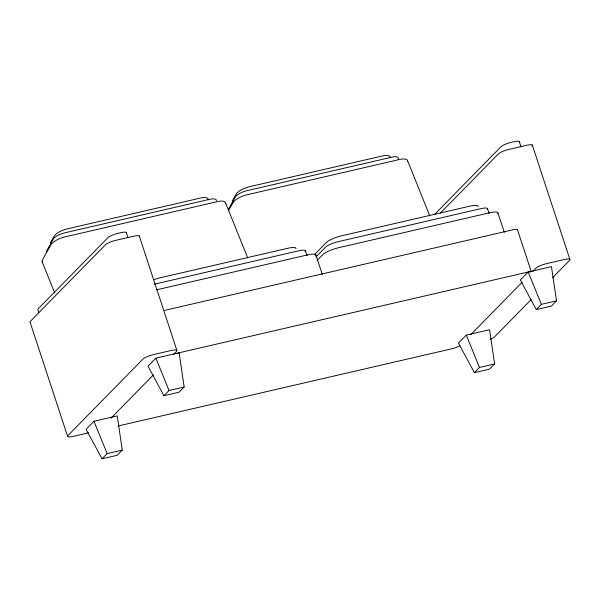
<?xml version="1.0" encoding="UTF-8"?>
<svg xmlns="http://www.w3.org/2000/svg" width="600" height="600" viewBox="0 0 600 600"><rect width="100%" height="100%" fill="white"/><g stroke="black" fill="none" stroke-linecap="round" stroke-linejoin="round"><path stroke-width="0.9" d="M228.502 210.66L232.92 202.763A12.03 4.268 -21.9 0 1 246.825 194.82L399.382 159.517A12.03 4.268 -21.9 0 1 407.588 161.43M93.953 421.268L86.108 429.263L102.038 458.812L117.165 455.31L122.265 450.112L117.225 415.882L93.953 421.268L107.137 453.607L102.038 458.812M155.843 358.163L147.998 366.157L163.928 395.707L179.055 392.205L184.155 387.007L179.115 352.778L155.843 358.163L169.028 390.502L163.928 395.707M110.962 418.192L153.458 374.858M173.303 354.63L176.558 351.308A8.595 1.86 -18.2 0 0 171.42 350.438L153.315 354.623A8.595 1.86 -18.2 0 0 142.942 359.085L67.98 435.518A8.595 1.86 -18.2 0 0 73.125 436.395L88.508 432.832M314.625 254.43L326.392 242.43A12.893 2.79 -18.2 0 1 341.947 235.74L469.688 206.183A12.893 2.79 -18.2 0 1 477.938 206.767M315.93 257.002L325.68 247.065A10.433 2.257 -18.2 0 1 338.265 241.65L480.787 208.673A10.433 2.257 -18.2 0 1 487.463 209.145M317.13 260.438L323.002 254.452A13.035 2.82 -18.2 0 1 338.737 247.688L489.48 212.812A13.035 2.82 -18.2 0 1 497.827 213.397M434.452 214.575L500.925 146.79A8.595 1.86 -18.2 0 1 511.298 142.328A19.53 4.23 -18.2 0 1 513.885 141.727A8.595 1.86 -18.2 0 1 519.442 141.975M440.393 213.045L498.405 153.892A8.595 1.86 -18.2 0 1 508.778 149.43L526.875 145.238A8.595 1.86 -18.2 0 1 532.02 146.115M466.298 335.123L458.452 343.118L474.382 372.668L489.51 369.165L494.61 363.968L489.57 329.737L466.298 335.123L479.482 367.47L474.382 372.668M528.188 272.017L520.342 280.013L536.273 309.562L551.4 306.06L556.5 300.862L551.46 266.632L528.188 272.017L541.373 304.358L536.273 309.562M470.79 334.62L522.285 282.112M532.717 271.478L535.972 268.155A8.595 1.86 -18.2 0 1 546.345 263.692L564.442 259.507A8.595 1.86 -18.2 0 1 569.588 260.377L552.638 277.657M531.127 299.595L494.625 336.81A8.595 1.86 -18.2 0 1 490.5 339.225M156.697 289.8L307.447 254.925A13.035 2.82 -18.2 0 1 315.795 255.51M169.028 390.502L184.155 387.007M541.373 304.358L556.5 300.862M118.208 425.963L451.928 348.75A7.163 1.552 -18.2 0 0 459.787 345.66M107.137 453.607L122.265 450.112M479.482 367.47L494.61 363.968M407.535 160.553L429.75 215.812M225.502 202.665L247.718 257.925M42.15 261.772L54.645 292.853M532.29 145.02L569.857 259.282M519.293 141.51L521.04 146.82M517.425 229.612L531.112 271.245M497.903 212.79L504.308 232.275M487.522 208.657L489.127 213.532M315.87 254.91L322.275 274.395M305.49 250.778L307.095 255.645M139.26 235.95L176.828 350.212M126.262 232.44L128.01 237.75M38.767 312.577L37.898 309.915A8.595 1.86 -18.2 0 1 38.16 308.827L107.895 237.72A8.595 1.86 -18.2 0 1 116.175 233.812A19.53 4.23 -18.2 0 1 122.775 232.29A8.595 1.86 -18.2 0 1 126.413 232.905M67.71 436.612L30.142 322.35A8.595 1.86 -18.2 0 1 30.412 321.255L105.375 244.822A8.595 1.86 -18.2 0 1 115.748 240.36L133.852 236.167A8.595 1.86 -18.2 0 1 139.403 236.415M398.107 159.502A9.63 3.412 -21.9 0 0 391.853 157.163L246.33 190.83A9.63 3.412 -21.9 0 0 235.208 197.19L228.78 208.68A9.63 3.412 -21.9 0 0 228.472 209.483M390.232 157.733A11.348 4.027 -21.9 0 0 382.5 155.933L249.18 186.78A11.348 4.027 -21.9 0 0 236.07 194.265L233.055 199.65A11.348 4.027 -21.9 0 0 233.19 202.095M225.548 203.542A12.03 4.268 -21.9 0 0 217.35 201.638L64.793 236.933A12.03 4.268 -21.9 0 0 50.887 244.875L42.487 259.882A12.03 4.268 -21.9 0 0 42.63 262.478M216.382 200.805A9.63 3.412 -21.9 0 0 209.82 199.282L64.297 232.95A9.63 3.412 -21.9 0 0 53.175 239.303L46.74 250.792A9.63 3.412 -21.9 0 0 46.47 252.3M208.2 199.845A11.348 4.027 -21.9 0 0 200.468 198.045L67.148 228.892A11.348 4.027 -21.9 0 0 54.037 236.385L51.023 241.763A11.348 4.027 -21.9 0 0 50.707 243.548M304.995 251.85A10.433 2.257 -18.2 0 0 298.755 250.792L156.233 283.763A10.433 2.257 -18.2 0 0 154.335 284.25M153.57 279.735A12.893 2.79 -18.2 0 1 159.915 277.853L287.647 248.303A12.893 2.79 -18.2 0 1 295.905 248.88M530.827 271.905A7.163 1.552 -18.2 0 0 526.898 272.317L180.405 352.478A7.163 1.552 -18.2 0 0 176.887 353.52M517.545 230.002A7.163 1.552 -18.2 0 0 512.918 229.8L166.433 309.96A7.163 1.552 -18.2 0 0 164.685 310.425"/></g></svg>
